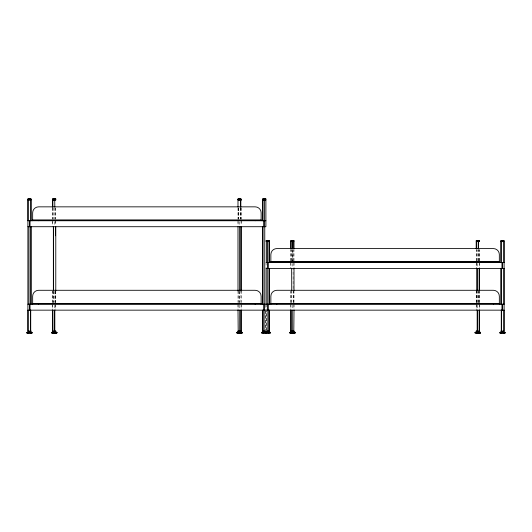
<?xml version="1.0" encoding="UTF-8"?>
<svg xmlns="http://www.w3.org/2000/svg" width="532" height="532" viewBox="0 0 532 532"><rect width="100%" height="100%" fill="white"/><g stroke="black" fill="none" stroke-linecap="round" stroke-linejoin="round"><path stroke-width="0.4" stroke-dasharray="2.66 2" d="M52.834 302.548L52.834 291.004M240.943 302.548L240.949 291.004M266.106 330.212L266.106 310.961M266.299 330.212L266.299 310.961M290.831 302.568L290.831 291.19M290.831 260.873L290.831 249.634M291.037 302.568L291.037 291.19M291.031 260.873L291.031 249.634M291.749 302.568L291.656 291.19M291.948 260.873L291.948 249.634M292.008 260.873L292.008 249.634M293.179 302.568L293.085 268.434M293.797 302.568L293.797 291.19M293.804 260.873L293.81 249.634M294.003 302.568L294.003 291.19M294.003 260.873L294.003 249.634M476.193 302.575L476.193 291.197M476.2 260.873L476.2 249.641M476.399 302.575L476.399 291.197M476.393 260.873L476.393 249.641M477.005 302.575L477.011 291.197M477.104 302.575L477.104 291.197M477.217 260.873L477.29 249.641M478.275 260.873L478.275 249.641M478.341 260.873L478.341 249.641M478.454 302.575L478.454 291.197M478.554 302.575L478.554 291.197M479.159 302.575L479.159 291.197M479.172 260.873L479.172 249.641M479.365 302.575L479.365 291.197M479.365 260.873L479.365 249.641M238.203 291.004L238.21 302.548M55.594 291.004L55.594 302.548M479.372 262.476L479.372 267.689M479.372 304.198L479.372 309.411M479.272 263.22L479.272 267.689M479.272 304.942L479.272 309.411M477.783 263.466L477.783 267.443M477.783 305.188L477.783 309.165M476.293 263.22L476.293 268.434M476.293 304.942L476.293 310.156M476.193 262.476L476.193 267.689M476.193 304.198L476.193 309.411M294.01 262.476L294.01 267.689M294.01 304.198L294.01 309.411M293.91 263.22L293.91 267.689M293.91 304.942L293.91 309.411M292.42 263.466L292.42 267.443M292.42 305.188L292.42 309.165M290.931 263.22L290.931 268.434M290.931 304.942L290.931 310.156M290.831 262.476L290.831 267.689M290.831 304.198L290.831 309.411M266.1 262.476L266.1 267.689M266.1 304.198L266.1 309.411M265.9 304.942L265.9 310.156M265.894 310.961L265.894 330.212M265.701 310.961L265.701 330.212M241.162 207.912L241.162 219.151M241.169 220.753L241.169 225.222M241.162 291.004L241.162 302.548M241.169 304.198L241.169 309.411M241.069 220.753L241.069 225.222M241.069 304.942L241.069 309.411M240.969 207.912L240.969 219.151M240.797 207.912L240.797 219.151M240.644 207.912L240.644 219.151M239.633 291.283L239.639 302.582M239.58 221.744L239.58 224.723M239.513 291.283L239.52 302.582M239.58 305.188L239.58 309.165M238.509 207.912L238.509 219.151M238.356 207.912L238.356 219.151M238.183 207.912L238.183 219.151M238.083 221.498L238.083 226.712M238.083 304.942L238.083 310.156M237.99 207.912L237.99 219.151M237.99 220.753L237.99 225.222M237.99 291.004L237.99 302.548M237.99 304.198L237.99 309.411M55.8 207.912L55.8 219.151M55.807 220.753L55.807 225.222M55.78 291.004L55.78 302.548M55.807 304.198L55.807 309.411M55.607 207.912L55.607 219.151M55.707 220.753L55.707 225.222M55.707 304.942L55.707 309.411M55.069 291.283L55.069 302.582M54.962 291.283L54.962 302.582M54.816 207.912L54.816 219.151M54.217 221.744L54.217 224.723M54.217 305.188L54.217 309.165M53.619 207.912L53.619 219.151M53.466 291.283L53.466 302.582M53.36 291.283L53.36 302.582M52.821 207.912L52.821 219.151M52.721 221.498L52.721 226.712M52.721 304.942L52.721 310.156M52.628 207.912L52.628 219.151M52.628 220.753L52.628 225.222M52.648 291.004L52.648 302.548M52.628 304.198L52.628 309.411M292.833 249.634L292.833 260.873L292.893 249.634"/><path stroke-width="0.8" d="M30.856 304.198L30.856 226.712M55.594 235.782L55.594 226.712M240.949 291.004L240.943 226.712M262.928 226.712L262.928 304.198M266 332.626L266 333.232L266 331.888M269.272 310.156L269.272 331.463L266.299 331.616L266.1 331.217M266.971 262.476L266.971 241.614M267.057 262.476L267.057 241.614M267.869 331.017L267.895 310.156M269.079 331.017L269.079 310.156M269.072 262.476L269.072 241.614A1.995 1.975 -90 0 0 269.239 241.568M269.278 262.476L269.278 241.614L266.133 241.614M293.997 310.156L293.804 331.616L290.844 331.463L290.838 310.156M290.831 248.836L290.838 241.614L294.003 241.614L294.003 248.836M291.024 331.017L291.024 310.156M291.031 248.836L291.031 241.614M291.749 290.379L291.656 268.434M292.274 331.017L292.254 310.156M294.003 290.379L294.003 268.434M476.28 331.024L476.466 331.616M476.2 248.836L476.2 241.621L479.365 241.621M476.393 248.836L476.393 241.621M477.011 290.386L477.011 268.441M477.104 290.386L477.104 268.441M477.251 331.024L477.251 310.163M477.317 331.024L477.317 310.163M478.275 248.836L478.275 241.621M478.341 248.836L478.341 241.621M479.172 331.024L479.172 310.163M479.159 290.386L479.159 268.441M479.279 331.024L479.093 331.616M479.359 310.163L479.359 331.024L476.193 331.024M479.365 290.386L479.365 268.441M500.984 304.198L500.991 268.441M500.945 262.482L500.945 241.621L504.097 241.621L504.11 331.024L500.931 331.024M501.177 304.198L501.177 268.441M501.144 262.482L501.144 241.621M501.277 331.024L501.277 310.163M501.43 331.024L501.43 310.163M503.505 331.024L503.445 331.589M503.91 331.024L503.91 310.163M503.91 304.198L503.91 268.441M503.904 262.482L503.904 241.621M263.26 199.38L263.307 198.908M238.017 199.846C237.491 195.729 245.95 201.581 238.037 199.846M238.589 331.616A10.54 10.48 90 0 0 237.598 331.935C233.555 334.129 245.591 334.196 241.555 331.935A10.54 10.48 -90 0 0 240.564 331.616M294.881 333.245L295.273 332.374L294.396 331.935A10.54 10.48 -90 0 0 293.405 331.616M261.864 333.238L270.163 333.238L270.569 332.407L261.451 332.407M31.262 332.852L31.016 333.245M267.922 241.548L267.922 240.683M241.156 310.156L241.149 331.463L238.196 331.616L237.997 310.156M265.9 331.217L265.701 331.616L262.722 331.416L262.728 310.156M265.362 199.793L265.335 198.928M30.696 199.793L30.67 198.928M294.888 333.245C294.103 334.03 287.227 333.611 290.439 331.935A10.54 10.48 -90 0 1 291.43 331.616M268.427 333.212L267.982 331.629M293.691 241.548L293.704 240.683M291.184 240.63L291.177 241.568M55.561 199.826L55.554 198.928M52.907 198.908L52.894 199.846M264.032 331.616L263.633 332.108A6.151 1.736 -90 0 0 263.513 332.32L263.613 333.238M55.528 331.616L55.714 331.017M500.871 332.227L501.284 331.941A10.54 6.544 -90 0 1 501.437 331.855M28.316 198.908L28.309 199.846M479.079 241.575L479.066 240.637M501.144 240.637L501.137 241.575M55.574 331.602L52.715 331.416L52.635 310.156M480.117 333.245L480.469 332.347L479.658 331.941A10.54 9.935 -90 0 0 478.714 331.616M263.985 331.822L266.133 331.742A1.902 1.902 0 0 0 266.499 331.669L266.698 331.616M504.057 333.251L504.296 332.347L503.757 331.941A10.54 6.544 -90 0 0 503.139 331.616M56.552 333.245L56.924 332.374L56.093 331.935A10.54 9.935 90 0 0 55.148 331.616M267.689 240.471L267.689 240.471A6.564 6.49 -90 0 1 269.232 240.61L266.14 240.63A6.564 6.49 -90 0 1 267.689 240.491L267.796 240.477M291.47 240.61A6.564 3.997 -90 0 1 292.42 240.491L292.653 240.477M292.567 240.477L292.221 240.477M477.59 240.477L478.015 240.477M265.149 331.775L266.093 331.742M265.541 331.755L264.876 331.795M265.461 331.755L264.224 331.822M478.654 240.617A6.564 3.677 -90 0 0 477.783 240.497L477.65 240.477M54.417 198.755L53.985 198.755M239.772 198.755L239.353 198.755M292.44 240.477L292.467 240.477A6.564 3.997 -90 0 1 293.371 240.61M54.098 198.755L54.038 198.755M239.453 198.755L239.4 198.755M477.816 240.477L477.836 240.477A6.564 3.677 -90 0 0 476.905 240.617M502.361 240.477L502.62 240.477M29.293 198.755L29.559 198.755M266.532 331.669L268.161 331.815L266.765 331.769M27.93 198.908L31.029 198.908M52.668 198.908L55.76 198.908M262.761 198.908L265.86 198.908M27.857 199.001L31.102 199.001M52.595 199.001L55.833 199.001M237.957 199.001L241.202 199.001M262.688 199.001L265.933 199.001M27.844 199.753L31.115 199.753M52.582 199.753L55.847 199.753M237.944 199.753L241.209 199.753M262.682 199.753L265.947 199.753M27.93 199.846L31.029 199.846M52.668 199.846L55.76 199.846M262.761 199.846L265.86 199.846M55.8 199.892L52.628 199.892L52.628 207.114M241.162 199.892L237.99 199.892L237.99 207.114M32.658 219.955L261.132 219.955M32.658 220.354L261.132 220.354M27.897 220.753L265.9 220.753M27.89 226.712L265.9 226.712L265.894 199.892L262.728 199.892L262.728 220.753M290.871 240.63L293.97 240.63M476.233 240.637L479.332 240.637M500.978 240.637L504.07 240.637M266.073 240.723L269.312 240.723M290.805 240.723L294.03 240.723M476.16 240.73L479.405 240.73M500.905 240.73L504.143 240.73M266.08 241.475L269.318 241.475M290.785 241.475L294.05 241.475M476.147 241.475L479.412 241.475M500.891 241.475L504.15 241.475M270.861 261.678L499.335 261.678M270.861 262.077L499.335 262.077M266.1 262.476L504.097 262.482M266.1 268.434L504.11 268.441M32.658 303.4L261.132 303.4M270.861 303.4L499.335 303.4M32.658 303.799L261.132 303.799M270.861 303.799L499.335 303.799M27.89 304.198L265.9 304.198M266.1 304.198L504.11 304.198M27.89 310.156L265.9 310.156M266.1 310.156L504.11 310.163M31.069 331.017L27.89 331.017L27.903 199.892L31.062 199.892L31.056 220.753M52.628 331.017L55.8 331.017M237.997 331.017L241.156 331.017M262.728 331.017L265.894 331.017M266.106 331.017L269.272 331.017M290.838 331.017L293.997 331.017M27.903 331.416L31.062 331.416M52.641 331.416L55.794 331.416M237.997 331.416L241.156 331.416M262.735 331.416L265.887 331.416M266.113 331.416L269.265 331.416M290.838 331.416L293.997 331.416M476.207 331.416L479.359 331.416M500.945 331.416L504.103 331.416M28.096 331.616L30.863 331.616M476.393 331.616L479.166 331.616M501.137 331.616L503.904 331.616M268.161 331.815L266.2 331.742A1.343 1.343 0 0 1 265.887 331.742L265.933 331.742M268.367 332.108L263.633 332.108L265.355 331.629M261.505 332.32L270.495 332.32M26.6 332.407L32.359 332.407M51.338 332.407L57.09 332.407M236.7 332.407L242.452 332.407M289.541 332.407L295.293 332.407M474.903 332.414L480.655 332.414M499.641 332.414L505.4 332.414M26.607 332.852L32.352 332.852M51.345 332.852L57.084 332.852M236.707 332.852L242.452 332.852M261.451 332.846L270.555 332.846M289.548 332.852L295.293 332.852M474.91 332.852L480.649 332.852M499.648 332.859L505.393 332.859M27.006 333.245L31.953 333.245M53.28 331.616A10.54 9.935 -90 0 0 52.336 331.935C49.243 333.604 55.853 333.91 56.685 333.245M476.845 331.616A10.54 9.935 -90 0 0 475.901 331.941C472.808 333.611 479.418 333.916 480.25 333.245M500.047 333.251L504.994 333.251M266.153 331.742L266.851 331.775M500.984 333.251L500.738 332.859M27.943 333.245L27.697 332.374L28.243 331.935A10.54 6.544 -90 0 1 28.861 331.616M28.582 331.602L28.495 331.017M265.402 331.642L265.455 331.655A1.902 1.902 0 0 0 265.781 331.742M31.129 332.227L30.716 331.935A10.54 6.544 90 0 0 30.563 331.848M502.514 262.476L502.514 268.434M502.514 304.198L502.514 310.156M501.962 262.476L501.962 268.434M501.962 304.198L501.962 310.156M499.335 262.476L499.335 254.529A5.958 5.958 0 0 0 493.377 248.57L276.826 248.57A5.958 5.958 0 0 0 270.861 254.529L270.861 262.476M499.335 304.198L499.335 296.251A5.958 5.958 0 0 0 493.377 290.286L276.82 290.286A5.958 5.958 0 0 0 270.861 296.251L270.861 304.198M493.377 262.077L493.377 262.476M493.377 303.799L493.377 304.198M276.826 262.077L276.826 262.476M276.82 303.799L276.82 304.198M269.345 268.434L269.345 304.198M269.159 268.434L269.159 304.198M268.234 262.476L268.234 268.434M268.234 304.198L268.234 310.156M267.769 268.434L267.769 304.198M267.682 262.476L267.682 268.434M267.682 304.198L267.682 310.156M266.2 268.434L266.2 304.198M264.763 226.712L264.763 304.198M264.431 199.892L264.451 220.753M264.311 220.753L264.311 226.712M264.311 304.198L264.311 310.156M264.131 310.156L264.131 331.017M263.759 220.753L263.759 226.712M263.759 304.198L263.759 310.156M262.921 199.892L262.921 220.753M262.921 310.156L262.921 331.017M262.728 226.712L262.728 304.198M261.132 220.753L261.132 212.807A5.958 5.958 0 0 0 255.174 206.848L38.617 206.848A5.958 5.958 0 0 0 32.658 212.807L32.658 220.753M261.132 304.198L261.132 296.251A5.958 5.958 0 0 0 255.174 290.286L38.617 290.286A5.958 5.958 0 0 0 32.658 296.251L32.658 304.198M255.174 220.354L255.174 220.753M255.174 303.799L255.174 304.198M241.162 226.712L241.162 291.004M240.969 310.156L240.969 331.017M240.797 199.892L240.797 207.114M240.644 199.892L240.644 207.114M239.719 310.156L239.719 331.017M239.633 226.712L239.633 290.472M237.99 226.712L237.99 291.004M55.78 226.712L55.78 291.004M54.736 199.892L54.816 207.114M54.743 310.156L54.743 331.017M54.676 310.156L54.676 331.017M53.466 226.712L53.466 290.472M53.36 226.712L53.36 290.472M52.821 199.892L52.821 207.114M52.821 310.156L52.821 331.017M38.617 220.354L38.617 220.753M38.617 303.799L38.617 304.198M31.069 226.712L31.069 304.198M30.863 199.892L30.863 220.753M30.723 310.156L30.723 331.017M30.57 310.156L30.57 331.017M30.031 220.753L30.031 226.712M30.031 304.198L30.031 310.156M29.479 220.753L29.479 226.712M29.479 304.198L29.479 310.156M28.967 226.712L28.967 304.198M28.096 199.892L28.096 220.753M28.09 310.156L28.09 331.017M291.583 241.614A1.995 1.217 -90 0 1 291.463 241.568M239.447 198.888A6.564 0.552 -90 0 1 239.493 198.802M239.659 198.802A6.564 0.552 90 0 1 239.706 198.888M477.011 241.614A1.995 1.117 -90 0 1 476.905 241.575M30.517 198.888A6.564 4.362 -90 0 0 29.479 198.768L29.546 198.755A6.564 4.362 90 0 0 28.442 198.888M30.524 199.846A1.995 1.33 90 0 1 30.391 199.892M265.501 198.888A6.564 5.014 -90 0 0 264.311 198.768L264.377 198.755A6.564 5.014 90 0 0 263.121 198.888M263.26 199.892A1.995 1.529 90 0 1 263.114 199.846M501.796 240.617A6.564 3.052 -90 0 1 502.521 240.497L502.521 240.477A6.564 3.052 -90 0 1 503.245 240.617M503.252 241.575A1.995 0.931 -90 0 1 503.159 241.621M55.055 198.888A6.564 3.544 90 0 0 54.217 198.768A6.564 3.544 90 0 0 53.373 198.888M53.473 199.892A1.995 1.077 -90 0 1 53.366 199.846M292.833 241.614L292.833 248.836L292.893 241.614"/></g></svg>
